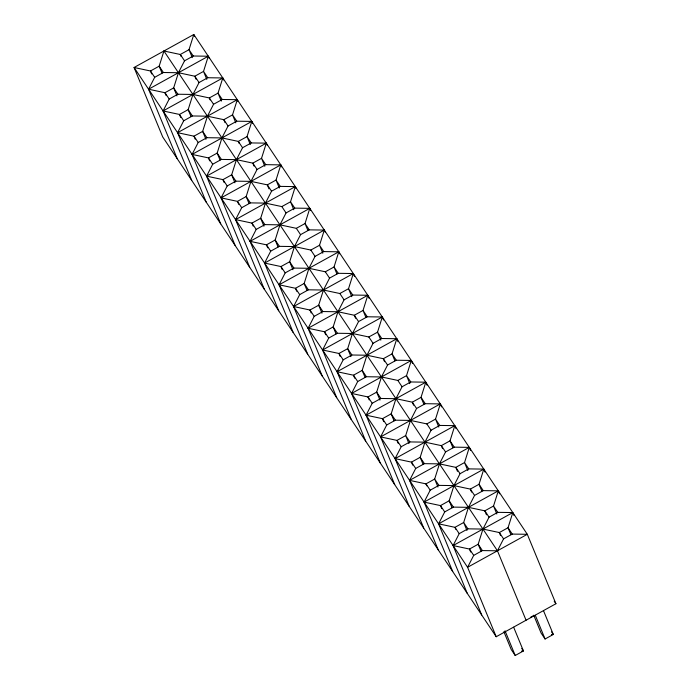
<?xml version="1.0" encoding="UTF-8"?>
<svg xmlns="http://www.w3.org/2000/svg" width="690" height="690" viewBox="0 0 690 690"><rect width="100%" height="100%" fill="white"/><g stroke="black" fill="none" stroke-linecap="round" stroke-linejoin="round"><path stroke-width="1.03" d="M194.614 36.484L193.795 34.5L134.076 67.491L162.693 136.93L496.205 636.732L555.924 603.733L527.307 534.302L193.795 34.5L189.025 49.68L180.323 54.484L163.935 51L159.166 66.18L162.038 73.149M394.05 420.831L391.178 413.862L395.939 398.682L402.054 386.771L410.757 381.967L425.799 382.191L421.029 397.362L423.902 404.331M423.048 464.292L420.176 457.323L424.945 442.143L431.06 430.232L439.754 425.428L454.805 425.652L450.035 440.824L452.907 447.793M452.045 507.754L449.173 500.785L453.942 485.605L460.058 473.694L468.76 468.889L483.802 469.105L479.033 484.285L481.905 491.254M481.051 551.215L478.179 544.246L482.948 529.066L489.063 517.155L497.757 512.351L512.799 512.567L508.038 527.746L510.911 534.716M176.951 95.867L173.664 87.906L178.434 72.726L184.549 60.815L193.252 56.011L208.294 56.226L203.524 71.406L194.83 76.219L178.434 72.726L163.392 72.51L154.689 77.315L148.574 89.226L177.201 158.657M191.044 116.601L188.172 109.632L192.933 94.461L199.048 82.55L207.75 77.737L222.792 77.961L218.023 93.141L209.329 97.946L192.933 94.461L177.891 94.237L169.197 99.041L163.082 110.952L191.699 180.392M205.948 139.328L202.67 131.367L207.44 116.187L213.555 104.276L222.249 99.472L237.291 99.688L232.53 114.868L223.827 119.68L207.44 116.187L192.389 115.963L183.695 120.776L177.58 132.687L206.198 202.118M220.041 160.063L217.169 153.094L221.939 137.922L228.054 126.011L236.748 121.199L251.798 121.423L247.029 136.603L238.326 141.407L221.939 137.922L206.897 137.698L198.194 142.502L192.079 154.413L220.697 223.853M234.954 182.79L231.668 174.829L236.437 159.649L242.552 147.738L251.255 142.934L266.297 143.149L261.527 158.329L252.825 163.133L236.437 159.649L221.395 159.425L212.692 164.237L206.577 176.148L235.195 245.58M249.038 203.524L246.166 196.555L250.936 181.375L257.051 169.464L265.754 164.66L280.796 164.884L276.026 180.064L267.332 184.868L250.936 181.375L235.894 181.16L227.2 185.964L221.085 197.875L249.702 267.315M263.951 226.251L260.673 218.29L265.434 203.11L271.549 191.199L280.252 186.395L295.294 186.611L290.524 201.791L281.831 206.595L265.434 203.11L250.392 202.886L241.698 207.699L235.583 219.61L264.201 289.041M278.044 246.986L275.172 240.016L279.942 224.837L286.057 212.925L294.751 208.121L309.793 208.346L305.032 223.526L296.329 228.33L279.942 224.837L264.891 224.621L256.197 229.425L250.082 241.336L278.7 310.767M292.957 269.712L289.671 261.752L294.44 246.572L300.555 234.66L309.249 229.856L324.3 230.072L319.53 245.252L310.828 250.056L294.44 246.572L279.398 246.347L270.696 251.16L264.581 263.071L293.198 332.502M307.041 290.447L304.169 283.478L308.939 268.298L315.054 256.387L323.757 251.583L338.799 251.807L334.029 266.987L325.326 271.791L308.939 268.298L293.897 268.082L285.194 272.886L279.079 284.798L307.706 354.229M321.954 313.174L318.677 305.213L323.438 290.033L329.553 278.122L338.255 273.318L353.297 273.533L348.528 288.713L339.834 293.517L323.438 290.033L308.396 289.809L299.702 294.613L293.586 306.524L322.204 375.964M336.047 333.908L333.175 326.939L337.945 311.759L344.06 299.848L352.754 295.044L367.796 295.268L363.026 310.448L354.332 315.252L337.945 311.759L322.894 311.544L314.2 316.348L308.085 328.259L336.703 397.69M350.96 356.635L347.674 348.674L352.443 333.494L358.559 321.583L367.253 316.779L382.295 316.995L377.534 332.175L368.831 336.979L352.443 333.494L337.401 333.27L328.699 338.074L322.584 349.985L351.201 419.425M365.045 377.37L362.172 370.401L366.942 355.221L373.057 343.31L381.751 338.505L396.802 338.73L392.032 353.901L383.329 358.714L366.942 355.221L351.9 355.005L343.197 359.809L337.082 371.72L365.7 441.152M379.957 400.096L376.671 392.136L381.441 376.956L387.556 365.045L396.258 360.232L411.3 360.456L406.531 375.636L397.837 380.44L381.441 376.956L366.399 376.731L357.696 381.536L351.581 393.447L380.207 462.886M441.531 406.893L440.298 403.917L425.256 403.693L421.029 397.362L412.335 402.175L395.939 398.682L380.897 398.466L372.203 403.271L366.088 415.182L394.706 484.613M425.256 403.693L416.562 408.506L410.447 420.417L405.677 435.597L396.974 440.401L380.587 436.908L440.298 403.917L435.537 419.097L426.834 423.902L410.447 420.417L395.396 420.193L386.702 424.997L380.587 436.908L409.204 506.348M470.528 450.354L469.304 447.379L454.261 447.155L450.035 440.824L441.333 445.636L424.945 442.143L409.903 441.928L401.201 446.732L395.085 458.643L423.703 528.074M454.261 447.155L445.559 451.967L439.444 463.878L434.674 479.05L425.98 483.863L409.584 480.369L469.304 447.379L464.534 462.559L455.831 467.363L439.444 463.878L424.402 463.654L415.699 468.458L409.584 480.369L438.202 549.809M499.526 493.816L498.301 490.84L483.259 490.616L479.033 484.285L470.339 489.098L453.942 485.605L438.9 485.381L430.198 490.193L424.091 502.104L452.709 571.536M483.259 490.616L474.556 495.429L468.441 507.34L463.68 522.511L454.977 527.324L438.59 523.831L498.301 490.84L493.531 506.02L484.837 510.824L468.441 507.34L453.399 507.116L444.705 511.92L438.59 523.831L467.208 593.271M496.205 636.732L467.587 567.292L527.307 534.302L512.256 534.077L508.038 527.746L499.336 532.551L482.948 529.066L467.898 528.842L459.204 533.655L453.089 545.566L481.706 614.997M512.256 534.077L503.562 538.881L497.447 550.801L482.405 550.577L473.702 555.381L467.587 567.292L134.076 67.491L150.472 70.984L159.166 66.18L163.392 72.51M223.612 79.945L222.792 77.961L163.082 110.952L179.469 114.445L188.172 109.632L192.389 115.963M252.609 123.407L251.798 121.423L192.079 154.413L208.475 157.907L217.169 153.094L221.395 159.425M281.615 166.868L280.796 164.884L221.085 197.875L237.472 201.368L246.166 196.555L250.392 202.886M310.612 210.329L309.793 208.346L250.082 241.336L266.469 244.829L275.172 240.016L279.398 246.347M425.799 382.191L366.088 415.182L382.476 418.666L391.178 413.862L395.396 420.193M454.805 425.652L395.085 458.643L411.473 462.127L420.176 457.323L424.402 463.654M483.802 469.105L424.091 502.104L440.479 505.589L449.173 500.785L453.399 507.116M512.799 512.567L453.089 545.566L469.476 549.05L478.179 544.246L482.405 550.577M530.567 617.274L533.31 615.756M503.881 631.721L511.221 649.514L515.214 655.5L523.443 650.955L513.662 627.236M533.741 615.221L541.072 633.015L545.074 639L553.302 634.455L543.522 610.736M551.431 634.627L553.302 634.455L551.586 631.893M521.571 651.119L523.443 650.955L521.726 648.384M193.252 56.011L189.025 49.68L192.312 57.641M207.75 77.737L203.524 71.406L206.81 79.376M222.249 99.472L218.023 93.141L221.309 101.102M236.748 121.199L232.53 114.868L235.808 122.837M251.255 142.934L247.029 136.603L250.306 144.564M265.754 164.66L261.527 158.329L264.813 166.299M280.252 186.395L276.026 180.064L279.312 188.025M294.751 208.121L290.524 201.791L293.811 209.76M309.249 229.856L305.032 223.526L307.904 230.495M323.757 251.583L319.53 245.252L322.808 253.221M338.255 273.318L334.029 266.987L336.901 273.956M352.754 295.044L348.528 288.713L351.814 296.674M367.253 316.779L363.026 310.448L365.898 317.417M381.751 338.505L377.534 332.175L380.811 340.136M396.258 360.232L392.032 353.901L394.904 360.87M410.757 381.967L406.531 375.636L409.817 383.597M439.754 425.428L435.537 419.097L438.814 427.058M468.76 468.889L464.534 462.559L467.82 470.52M497.757 512.351L493.531 506.02L496.817 513.981M554.182 601.128L555.924 603.733M184.549 60.815L180.323 54.484L181.151 56.477M199.048 82.55L194.83 76.219L196.055 79.203M213.555 104.276L209.329 97.946L210.148 99.938M228.054 126.011L223.827 119.68L225.061 122.665M242.552 147.738L238.326 141.407L239.145 143.399M257.051 169.464L252.825 163.133L254.058 166.126M271.549 191.199L267.332 184.868L268.971 188.853M281.831 206.595L286.057 212.925M296.329 228.33L300.555 234.66M310.828 250.056L315.054 256.387M325.326 271.791L329.553 278.122M339.834 293.517L344.06 299.848M358.559 321.583L354.332 315.252L355.566 318.237M368.831 336.979L373.057 343.31M387.556 365.045L383.329 358.714L384.563 361.698M397.837 380.44L402.054 386.771M416.562 408.506L412.335 402.175L413.56 405.159M426.834 423.902L431.06 430.232M445.559 451.967L441.333 445.636L442.566 448.621M460.058 473.694L455.831 467.363L457.479 471.348M474.556 495.429L470.339 489.098L471.563 492.082M489.063 517.155L484.837 510.824L486.476 514.809M503.562 538.881L499.336 532.551L500.569 535.543M163.935 51L497.447 550.801L526.065 620.232M177.891 94.237L173.664 87.906L164.97 92.71L148.574 89.226L208.294 56.226L209.113 58.21M206.897 137.698L202.67 131.367L193.968 136.172L177.58 132.687L237.291 99.688L238.11 101.671M235.894 181.16L231.668 174.829L222.974 179.633L206.577 176.148L266.297 143.149L267.116 145.133M264.891 224.621L260.673 218.29L251.971 223.094L235.583 219.61L295.294 186.611L296.113 188.594M293.897 268.082L289.671 261.752L280.977 266.556L264.581 263.071L324.3 230.072L325.111 232.056M308.396 289.809L304.169 283.478L295.475 288.282L279.079 284.798L338.799 251.807L339.618 253.791M322.894 311.544L318.677 305.213L309.974 310.017L293.586 306.524L353.297 273.533L354.522 276.509M337.401 333.27L333.175 326.939L324.473 331.743L308.085 328.259L367.796 295.268L369.021 298.244M351.9 355.005L347.674 348.674L338.971 353.478L322.584 349.985L382.295 316.995L383.528 319.97M366.399 376.731L362.172 370.401L353.478 375.205L337.082 371.72L396.802 338.73L398.027 341.705M380.897 398.466L376.671 392.136L367.977 396.94L351.581 393.447L411.3 360.456L412.525 363.432M409.903 441.928L405.677 435.597L408.954 443.558M438.9 485.381L434.674 479.05L437.96 487.019M467.898 528.842L463.68 522.511L466.957 530.481M154.689 77.315L150.472 70.984L151.697 73.968M169.197 99.041L164.97 92.71L166.204 95.694M179.469 114.445L183.695 120.776M198.194 142.502L193.968 136.172L195.201 139.156M208.475 157.907L212.692 164.237M227.2 185.964L222.974 179.633L224.198 182.617M237.472 201.368L241.698 207.699M256.197 229.425L251.971 223.094L253.204 226.079M266.469 244.829L270.696 251.16M285.194 272.886L280.977 266.556L282.201 269.54M299.702 294.613L295.475 288.282L296.709 291.275M314.2 316.348L309.974 310.017L311.207 313.001M328.699 338.074L324.473 331.743L325.706 334.736M343.197 359.809L338.971 353.478L340.204 356.463M357.696 381.536L353.478 375.205L354.703 378.198M372.203 403.271L367.977 396.94L369.21 399.924M386.702 424.997L382.476 418.666L383.709 421.659M401.201 446.732L396.974 440.401L398.208 443.385M415.699 468.458L411.473 462.127L412.706 465.12M430.198 490.193L425.98 483.863L426.8 485.855M444.705 511.92L440.479 505.589L441.712 508.573M459.204 533.655L454.977 527.324L455.797 529.316M473.702 555.381L469.476 549.05L470.709 552.034M513.213 513.558L514.033 515.542M484.207 470.097L485.027 472.081M535.293 615.282L545.074 639M455.21 426.644L456.03 428.628M426.213 383.183L427.024 385.167M505.028 630.789L515.214 655.5M266.883 245.821L267.703 247.814M237.886 202.36L238.706 204.352M208.88 158.898L209.7 160.891M179.883 115.437L180.702 117.429"/></g></svg>
